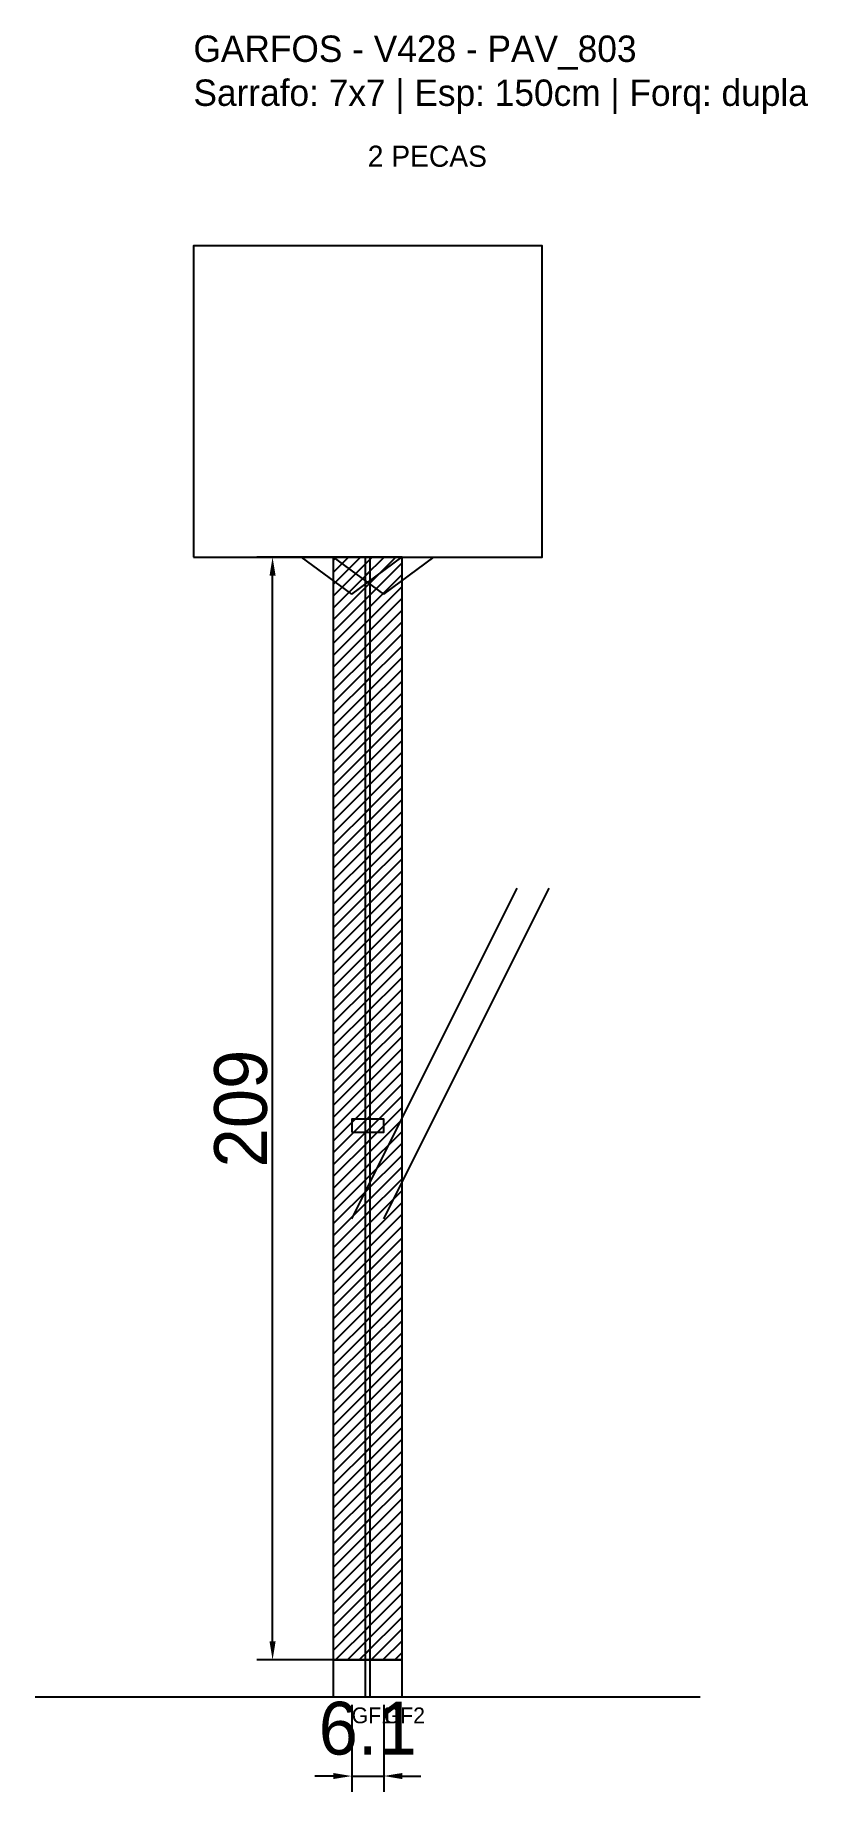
# Model space of a CAD drawing. Header units: metres. Extents: x -30 to 116, y -25 to 308.
import ezdxf

# ---------------------------------------------------------------- set-up
doc = ezdxf.new("R2010")
doc.units = ezdxf.units.M
for name, color, linetype in [('BARRA_ANCORAGEM', 1, 'Continuous'), ('COTA', 241, 'Continuous'), ('GARFOS OK', 3, 'Continuous'), ('NOME DA VIGA', 6, 'Continuous'), ('SARR_7x7', 40, 'Continuous'), ('TIRAS REESCORAMENTO', 252, 'Continuous'), ('VIGAS', 3, 'Continuous')]:
    doc.layers.add(name, color=color, linetype=linetype)
doc.dimstyles.new('EZ DXF', dxfattribs={"dimtxt": 10, "dimasz": 3.5, "dimexe": 3, "dimexo": 1.5, "dimgap": 1, "dimtad": 1, "dimdec": 1, "dimdsep": 46, "dimcen": 2.5, "dimazin": 3, "dimtfac": 1, "dimtmove": 0, "dimatfit": 3})

msp = doc.modelspace()

# ---------------------------------------------------------------- hatches: boundary and pattern name
at = {"layer": 'COTA'}
h = msp.add_hatch(dxfattribs=at)
h.set_pattern_fill('ANSI31', scale=0.5)
h.paths.add_polyline_path([(26.5, 0), (33.5, 0), (33.5, 209), (26.5, 209)])
h = msp.add_hatch(dxfattribs=at)
h.set_pattern_fill('ANSI31', scale=0.5)
h.paths.add_polyline_path([(32.571827, 0), (39.571827, 0), (39.571827, 209), (32.571827, 209)])

# ---------------------------------------------------------------- linework, layer by layer
at = {"layer": 'BARRA_ANCORAGEM'}
for p, q in [((30, 83.6), (61.35, 146.3)), ((36.071827, 83.6), (67.421827, 146.3))]:
    msp.add_line(p, q, dxfattribs=at)
at = {"layer": 'GARFOS OK'}
for p, q in [((30, 202), (20.5, 209)), ((20.5, 209), (39.5, 209)), ((36.071827, 202), (26.571827, 209)), ((26.571827, 209), (45.571827, 209)), ((30, 202), (39.5, 209)), ((36.071827, 202), (45.571827, 209))]:
    msp.add_line(p, q, dxfattribs=at)
at = {"layer": 'GARFOS OK', "linetype": 'CONTINUOUS'}
msp.add_line((-30, -7), (96.071827, -7), dxfattribs=at)
at = {"layer": 'GARFOS OK'}
for points in [[(26.5, 0), (33.5, 0), (33.5, 209), (26.5, 209), (26.5, 0)], [(32.571827, 0), (39.571827, 0), (39.571827, 209), (32.571827, 209), (32.571827, 0)]]:
    msp.add_lwpolyline(points, dxfattribs=at)
at = {"layer": 'SARR_7x7'}
for points in [[(26.5, -7), (33.5, -7), (33.5, 0), (26.5, 0), (26.5, -7)], [(32.571827, -7), (39.571827, -7), (39.571827, 0), (32.571827, 0), (32.571827, -7)]]:
    msp.add_lwpolyline(points, dxfattribs=at)
at = {"layer": 'TIRAS REESCORAMENTO'}
msp.add_lwpolyline([(30, 100), (36.071827, 100), (36.071827, 102.5), (30, 102.5), (30, 100)], dxfattribs=at)
at = {"layer": 'VIGAS'}
msp.add_lwpolyline([(0, 209), (66.071827, 209), (66.071827, 268), (0, 268), (0, 209)], dxfattribs=at)

# ---------------------------------------------------------------- texts
at = {"layer": 'NOME DA VIGA'}
for s, height, p in [('2 PECAS', 4, (33.035913, 283)), ('GF1', 3, (30, -12)), ('GF2', 3, (36.071827, -12))]:
    msp.add_text(s, height=height, dxfattribs=at).set_placement(p)
at = {"layer": 'NOME DA VIGA', "insert": (0, 293), "char_height": 5, "attachment_point": 7}
msp.add_mtext('GARFOS - V428 - PAV_803\\PSarrafo: 7x7 | Esp: 150cm | Forq: dupla', dxfattribs=at)

# ---------------------------------------------------------------- dimensions: what is measured, and where the dimension line sits
at = {"layer": 'COTA'}
msp.add_linear_dim(base=(15, 0), p1=(30, 0), p2=(30, 209), angle=90, dimstyle='EZ DXF', dxfattribs=at).render()
msp.add_linear_dim(base=(30, -22), p1=(30, -7), p2=(36.071827, -7), dimstyle='EZ DXF', dxfattribs=at).render()

doc.saveas('drawing.dxf')
